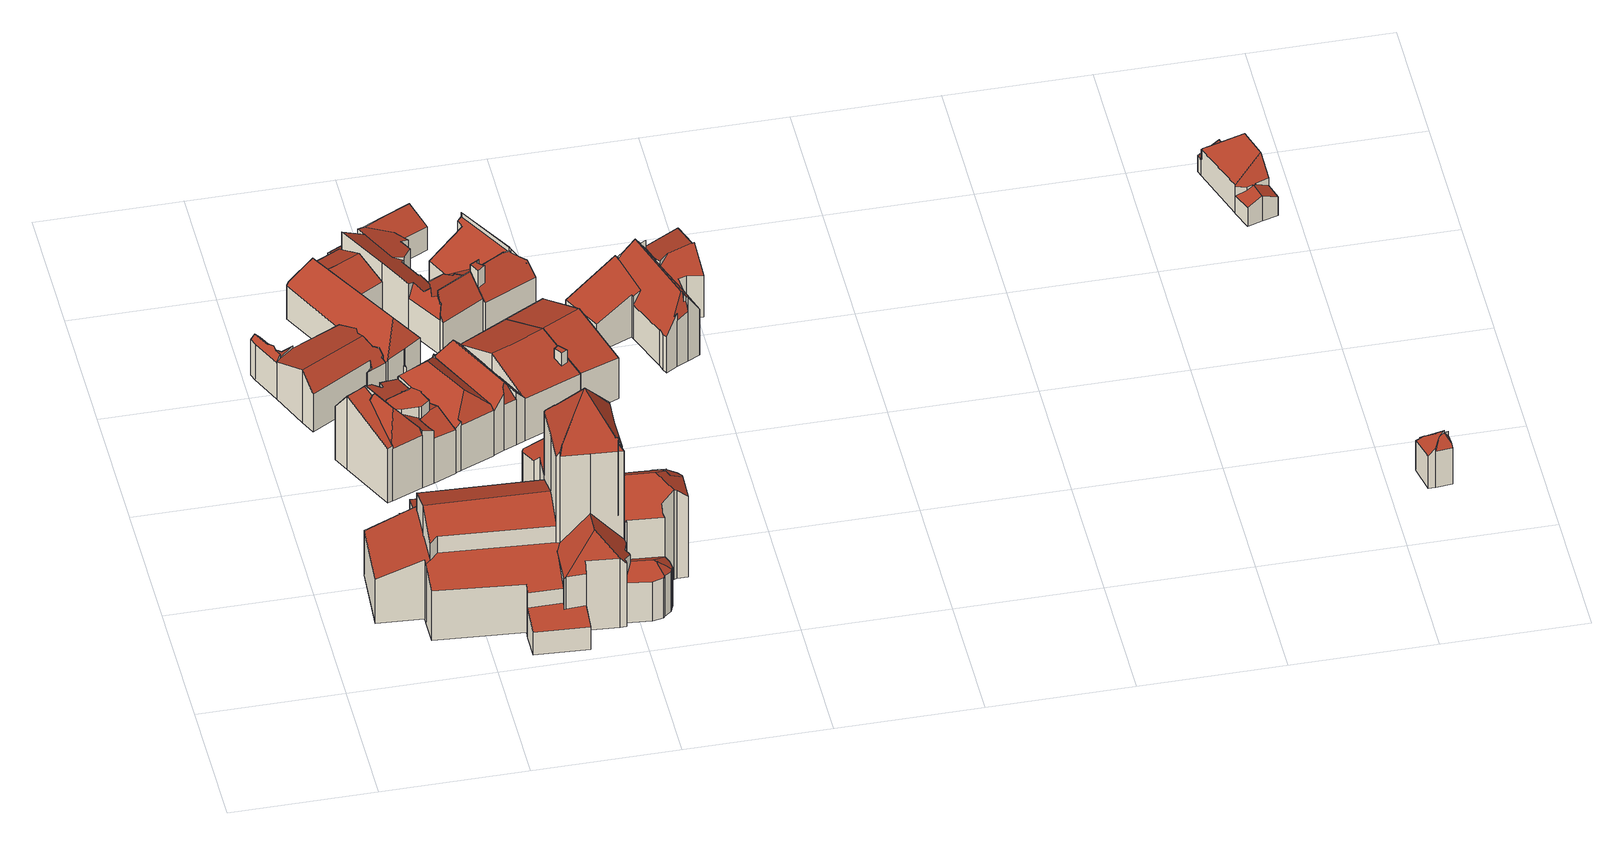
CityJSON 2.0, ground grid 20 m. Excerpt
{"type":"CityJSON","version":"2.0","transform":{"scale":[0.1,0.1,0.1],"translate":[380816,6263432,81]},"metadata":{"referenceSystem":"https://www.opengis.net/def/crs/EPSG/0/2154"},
"CityObjects":{
"building1":{"type":"Building","attributes":{"b3_dak_type":"slanted","b3_h_dak_50p":90.32,"b3_h_dak_70p":91.02,"b3_h_dak_max":92.35,"b3_h_dak_min":88.78,"b3_h_maaiveld":83.17,"b3_kas_warenhuis":false,"b3_reconstructie_onvolledig":false,"b3_rmse_lod12":1.12,"b3_rmse_lod13":1.12,"b3_rmse_lod22":0.188,"b3_val3dity_lod12":"[]","b3_val3dity_lod13":"[]","b3_val3dity_lod22":"[104]","b3_volume_lod12":890.72,"b3_volume_lod13":890.72,"b3_volume_lod22":826.97,"oorspronkelijkbouwjaar":2000},"children":["building1-1"]},
"building1-1":{"type":"BuildingPart","parents":["building1"],"geometry":[{"type":"Solid","lod":"2.2","boundaries":[[[[0,1,2,3,4,5,6,7,8,9,10,11,12,13,14,15,16,17,18]],[[19,20,21]],[[22,16,15,23]],[[24,25,26,27]],[[27,26,18,17,28]],[[29,13,12,30]],[[31,32,33]],[[34,22,33]],[[35,36,32,31,37]],[[23,15,14,38]],[[38,14,13,29]],[[39,10,9,40]],[[41,3,2,20,19]],[[42,4,3,41]],[[43,7,6,44]],[[45,8,7,43]],[[44,6,5,46]],[[47,24,48,49]],[[50,51,52]],[[25,24,47,52]],[[53,0,18,26]],[[40,9,8,45]],[[49,48,36,35]],[[30,12,11,50]],[[51,50,11,10,39]],[[28,17,16,22,34]],[[37,31,54]],[[46,5,4,42]],[[55,56,57]],[[57,56,1,0,53]],[[20,2,1,56]],[[38,29,30,50,52,47,49,35,37,54]],[[28,34,33,32,36,48,24,27]],[[46,42,41,19,21,58,39,40,45,43,44]],[[57,53,26,25,52,51,39,58,55]],[[20,56,55,58,21]],[[38,54,31,33,22,23]]]],"semantics":{"surfaces":[{"type":"GroundSurface"},{"type":"WallSurface","on_footprint_edge":false},{"type":"WallSurface","on_footprint_edge":true},{"type":"RoofSurface"}],"values":[[0,1,2,1,2,2,1,1,1,2,2,2,2,2,2,2,2,1,1,1,2,2,1,2,2,2,1,2,1,2,2,3,3,3,3,3,3]]}}]},
"building2":{"type":"Building","attributes":{"b3_dak_type":"slanted","b3_h_dak_50p":93.06,"b3_h_dak_70p":93.79,"b3_h_dak_max":97.5,"b3_h_dak_min":90.59,"b3_h_maaiveld":83.08,"b3_kas_warenhuis":false,"b3_reconstructie_onvolledig":false,"b3_rmse_lod12":1.65,"b3_rmse_lod13":1.65,"b3_rmse_lod22":0.306,"b3_val3dity_lod12":"[]","b3_val3dity_lod13":"[]","b3_val3dity_lod22":"[104]","b3_volume_lod12":1343.06,"b3_volume_lod13":1343.06,"b3_volume_lod22":1247.99,"oorspronkelijkbouwjaar":2000},"children":["building2-1"]},
"building2-1":{"type":"BuildingPart","parents":["building2"],"geometry":[{"type":"Solid","lod":"2.2","boundaries":[[[[59,60,61,62,63,64,65,66,67,68,69,70,71]],[[72,68,67,73]],[[74,75,76]],[[77,62,61,78]],[[79,63,62,77]],[[80,64,63,79]],[[81,82,83,84]],[[84,83,85,86]],[[87,88,89,90]],[[90,89,91]],[[92,93,94,95]],[[96,97,98]],[[99,96,100,101]],[[86,85,97,96,99]],[[102,60,59,103]],[[104,102,105]],[[78,61,60,102,104]],[[106,103,59,71,107,108]],[[108,107,109,110]],[[107,71,70,111]],[[112,113,114,115]],[[111,70,69,116]],[[117,118,82,81]],[[76,75,119,120]],[[121,87,122]],[[123,124,125]],[[126,103,106]],[[127,128,88,87,121]],[[129,130,65,64,80,131]],[[131,80,132]],[[124,123,132]],[[115,114,93,92]],[[116,69,68,72]],[[73,67,66,133,134]],[[95,94,118,117]],[[110,109,135,136]],[[120,119,137,138]],[[136,135,137]],[[138,137,139,140]],[[140,139,113,112]],[[141,142,130,129]],[[143,144,142,141]],[[134,133,144,143]],[[133,66,65,130]],[[145,128,127]],[[101,100,146]],[[122,87,90,91,105]],[[126,122,105,102,103]],[[116,72,93,114,113]],[[127,147,124,132,80,79,77,148,145]],[[136,137,119,75,126,106,108,110]],[[113,139,137,135,109,107,111,116]],[[134,143,141,129,131,132,123,125,98,97,85,83,82,118,94,93,72,73]],[[133,130,142,144]],[[128,145,148,77,78,104,105,91,89,88]],[[146,100,96,98,125,124,147,127,121,122,126,75,74,149]],[[101,146,149,74,76,120,138,140,112,115,92,95,117,81,84,86,99]]]],"semantics":{"surfaces":[{"type":"GroundSurface"},{"type":"WallSurface","on_footprint_edge":true},{"type":"WallSurface","on_footprint_edge":false},{"type":"RoofSurface"}],"values":[[0,1,2,1,1,1,2,2,2,2,2,2,2,2,1,2,1,1,2,1,2,1,2,2,2,2,2,2,1,2,2,2,1,1,2,2,2,2,2,2,2,2,2,1,2,2,3,3,3,3,3,3,3,3,3,3,3]]}}]},
"building3":{"type":"Building","attributes":{"b3_dak_type":"slanted","b3_h_dak_50p":95.79,"b3_h_dak_70p":97.04,"b3_h_dak_max":114.69,"b3_h_dak_min":86.15,"b3_h_maaiveld":82.4,"b3_kas_warenhuis":false,"b3_reconstructie_onvolledig":false,"b3_rmse_lod12":5.99,"b3_rmse_lod13":1.2,"b3_rmse_lod22":0.113,"b3_val3dity_lod12":"[]","b3_val3dity_lod13":"[]","b3_val3dity_lod22":"[104,201]","b3_volume_lod12":11078.12,"b3_volume_lod13":10370.64,"b3_volume_lod22":9928.83,"oorspronkelijkbouwjaar":2000},"children":["building3-1"]},
"building3-1":{"type":"BuildingPart","parents":["building3"],"geometry":[{"type":"Solid","lod":"2.2","boundaries":[[[[150,151,152,153,154,155,156,157,158,159,160,161,162,163,164,165,166,167,168,169,170,171,172,173,174,175,176,177,178,179,180,181,182,183,184,185,186,187,188,189,190,191,192,193,194,195,196,197,198,199,200,201,202,203,204,205,206,207,208,209,210,211,212,213]],[[214,174,173,215]],[[215,173,172,216]],[[216,172,171,217]],[[218,219,220,221,222]],[[223,169,168,224]],[[225,226,227,228]],[[224,168,167,229]],[[217,171,170,230]],[[230,170,169,223,231]],[[232,233,234,235]],[[236,160,159,237]],[[238,239,240,241]],[[242,155,154,243]],[[244,206,205,245]],[[245,205,204,246,247]],[[247,246,248,249]],[[250,203,202,251]],[[251,202,201,252]],[[253,196,195,254]],[[220,255,256,257,258]],[[246,204,203,250]],[[259,197,196,253]],[[254,195,194,260]],[[261,262,263,264,265]],[[266,189,188,267,268]],[[269,190,189,266]],[[270,177,176,271]],[[272,199,198,273]],[[274,200,199,272]],[[273,198,197,259]],[[252,201,200,274]],[[275,276,277,278]],[[278,279,280]],[[281,282,283,284]],[[260,194,193,285]],[[286,187,186,287]],[[288,289,290,291]],[[231,223,292,293]],[[294,295,296,297]],[[287,186,185,298]],[[298,185,184,299]],[[300,181,180,301]],[[302,182,181,300]],[[303,183,182,302]],[[299,184,183,303]],[[304,305,306]],[[295,284,283,285,307]],[[307,285,193,192,308]],[[308,192,191,309]],[[310,311,312,313]],[[309,191,190,269]],[[314,315,166,165,316]],[[317,318,315,314]],[[319,164,163,320]],[[279,278,277,284,295,294]],[[267,188,187,286]],[[268,267,321,322]],[[313,312,323,324]],[[325,293,292,326,327]],[[327,326,318,317]],[[328,329,330,331]],[[332,333,334]],[[335,333,332]],[[336,151,150,337]],[[338,175,174,214]],[[257,256,339,340]],[[258,257,311,310]],[[341,157,156,342]],[[342,156,155,242]],[[293,325,343]],[[344,210,209,345]],[[346,225,262,261]],[[347,348,255,220,219]],[[349,350,351,219,218]],[[322,321,348,347]],[[316,165,164,319]],[[352,353,233,232]],[[320,163,162,353,352]],[[353,162,161,354]],[[354,161,160,236]],[[291,290,355,356]],[[357,208,207,355]],[[358,213,212,359]],[[229,167,166,315]],[[360,361,282,281]],[[235,234,239,238]],[[249,248,361,360]],[[362,211,210,344]],[[345,209,208,357]],[[301,180,179,363]],[[228,227,364,365,366]],[[331,330,364,227]],[[367,368,369,370]],[[366,365,368,367]],[[243,154,153,371]],[[372,373,374,375]],[[371,153,152,369]],[[376,158,157,341]],[[237,159,158,376]],[[377,372,378]],[[379,380,381,373,372,377]],[[222,221,380,379]],[[356,355,207,206,244]],[[382,383,384,385]],[[289,288,386]],[[359,212,211,362]],[[370,369,152,151,336]],[[306,305,350,349]],[[297,296,351,350]],[[265,264,387]],[[375,374,226,225,346]],[[388,387,389]],[[337,150,213,358]],[[385,384,276,275]],[[271,176,175,338]],[[390,178,177,270]],[[363,179,178,390]],[[340,339,271]],[[264,263,383,382]],[[241,240,329,328]],[[324,323,381,380]],[[285,283,282,272,273,259,253,254,260]],[[308,309,296,295,307]],[[258,310,221,220]],[[229,315,318,326,292,223,224]],[[361,248,246,250,251,252,274,272,282]],[[371,391,334,333,392,342,242,243]],[[374,373,343,325,327,317,393]],[[319,393,317,314,316]],[[376,341,342,392,333,335]],[[237,376,335,332,334,391,240,239,234,233,353,354,236]],[[381,323,312,216,217,230,231,293,343,373]],[[386,344,345,357,355,290,289]],[[359,362,344,386,288,394,358]],[[351,296,309,269,266,268,322,347,219]],[[280,279,294,297,350,305,304,388]],[[329,240,391,371,369,368,365,364,330]],[[388,304,306,349,218,222,379,377,378]],[[388,378,372,375,346,261,265,387]],[[276,384,394,288,291,356,244,245,247,249,360,281,284,277]],[[264,382,385,275,278,280,388,389,387]],[[340,271,338,214,215,216,312,311,257]],[[271,339,256,255,348,321,267,286,287,298,299,303,302,300,301,363,390,270]],[[383,263,262,225,228,366,367,370,336,337,358,394,384]],[[241,328,331,227,226,374,393,319,320,352,232,235,238]],[[324,380,221,310,313]]]],"semantics":{"surfaces":[{"type":"GroundSurface"},{"type":"WallSurface","on_footprint_edge":true},{"type":"WallSurface","on_footprint_edge":false},{"type":"RoofSurface"}],"values":[[0,1,1,1,2,1,2,1,1,1,2,1,2,1,1,1,2,1,1,1,2,1,1,1,2,1,1,1,1,1,1,1,2,2,2,1,1,2,2,2,1,1,1,1,1,1,2,2,1,1,2,1,1,2,1,2,1,2,2,2,2,2,2,2,1,1,2,2,1,1,2,1,2,2,2,2,1,2,1,1,1,2,1,1,1,2,2,2,1,1,1,2,2,2,2,1,2,1,1,1,2,2,2,1,2,2,1,1,2,2,2,2,2,1,2,1,1,1,2,2,2,2,3,3,3,3,3,3,3,3,3,3,3,3,3,3,3,3,3,3,3,3,3,3,3,3,3]]}}]},
"building4":{"type":"Building","attributes":{"b3_dak_type":"slanted","b3_h_dak_50p":90.25,"b3_h_dak_70p":91.17,"b3_h_dak_max":92.96,"b3_h_dak_min":86.11,"b3_h_maaiveld":83.25,"b3_kas_warenhuis":false,"b3_reconstructie_onvolledig":false,"b3_rmse_lod12":1.37,"b3_rmse_lod13":1.3,"b3_rmse_lod22":0.309,"b3_val3dity_lod12":"[]","b3_val3dity_lod13":"[]","b3_val3dity_lod22":"[]","b3_volume_lod12":1236.83,"b3_volume_lod13":1236.67,"b3_volume_lod22":1128.49,"oorspronkelijkbouwjaar":2000},"children":["building4-1"]},
"building4-1":{"type":"BuildingPart","parents":["building4"],"geometry":[{"type":"Solid","lod":"2.2","boundaries":[[[[395,0,396,397,398,399,400,401,402,403,404,405,406,407,408,409,410,411]],[[412,400,399,413]],[[413,399,398,414]],[[415,397,396,416]],[[417,418,419]],[[416,396,0,420]],[[421,414,398,397,415]],[[422,401,400,412]],[[423,411,410,424]],[[425,395,411,423]],[[426,403,402,427]],[[427,402,401,422]],[[420,0,395,425]],[[428,408,407,429]],[[430,409,408,428,431]],[[429,407,406,432]],[[431,428,432,433]],[[433,432,406,405,434]],[[414,421,418]],[[435,404,403,426]],[[434,405,404,435]],[[424,410,409,430]],[[418,417,436]],[[437,421,415]],[[420,425,423,424,438,437,415,416]],[[432,428,429]],[[436,417,419,439,426,427,422]],[[424,430,431,433,434,438]],[[426,439,419,418,421,437,438,434,435]],[[418,436,422,412,413,414]]]],"semantics":{"surfaces":[{"type":"GroundSurface"},{"type":"WallSurface","on_footprint_edge":true},{"type":"WallSurface","on_footprint_edge":false},{"type":"RoofSurface"}],"values":[[0,1,1,1,2,1,1,1,1,1,1,1,1,1,1,1,2,1,2,1,1,1,2,3,3,3,3,3,3,3]]}}]},
"building5":{"type":"Building","attributes":{"b3_dak_type":"slanted","b3_h_dak_50p":92.25,"b3_h_dak_70p":92.86,"b3_h_dak_max":93.95,"b3_h_dak_min":90.97,"b3_h_maaiveld":83.24,"b3_kas_warenhuis":false,"b3_reconstructie_onvolledig":false,"b3_rmse_lod12":0.916,"b3_rmse_lod13":0.916,"b3_rmse_lod22":0.168,"b3_val3dity_lod12":"[]","b3_val3dity_lod13":"[]","b3_val3dity_lod22":"[]","b3_volume_lod12":723.63,"b3_volume_lod13":723.63,"b3_volume_lod22":686.29,"oorspronkelijkbouwjaar":2000},"children":["building5-1"]},
"building5-1":{"type":"BuildingPart","parents":["building5"],"geometry":[{"type":"Solid","lod":"2.2","boundaries":[[[[440,441,442,443,444,445,446,447]],[[448,449,443,442,450]],[[451,444,443,449]],[[452,445,444,451]],[[453,446,445,452]],[[450,442,441,454]],[[455,447,446,453,456]],[[457,440,447,455]],[[454,441,440,457]],[[456,453,458]],[[449,448,459]],[[458,453,452,451,460]],[[449,459,461,460,451]],[[456,458,460,461,457,455]],[[459,448,450,454,457,461]]]],"semantics":{"surfaces":[{"type":"GroundSurface"},{"type":"WallSurface","on_footprint_edge":true},{"type":"WallSurface","on_footprint_edge":false},{"type":"RoofSurface"}],"values":[[0,1,1,1,1,1,1,1,1,2,2,3,3,3,3]]}}]},
"building6":{"type":"Building","attributes":{"b3_dak_type":"slanted","b3_h_dak_50p":92.05,"b3_h_dak_70p":92.79,"b3_h_dak_max":94.16,"b3_h_dak_min":90.69,"b3_h_maaiveld":83.29,"b3_kas_warenhuis":false,"b3_reconstructie_onvolledig":false,"b3_rmse_lod12":1.07,"b3_rmse_lod13":1.07,"b3_rmse_lod22":0.31,"b3_val3dity_lod12":"[]","b3_val3dity_lod13":"[]","b3_val3dity_lod22":"[104]","b3_volume_lod12":613.56,"b3_volume_lod13":613.56,"b3_volume_lod22":571.46,"oorspronkelijkbouwjaar":2000},"children":["building6-1"]},
"building6-1":{"type":"BuildingPart","parents":["building6"],"geometry":[{"type":"Solid","lod":"2.2","boundaries":[[[[462,463,464,465,466,467,468,469]],[[470,462,469,471]],[[472,466,465,473]],[[473,465,464,474,475]],[[475,474,476]],[[477,478,467,466,472]],[[479,468,467,478]],[[478,477,480]],[[471,469,468,479]],[[474,464,463,481]],[[481,482,483]],[[482,481,463,462,470]],[[484,485,479,478,480]],[[485,484,480,477,472,473,475,476,486]],[[481,483,487,486,476,474]],[[482,470,471,479,485,486,487,483]]]],"semantics":{"surfaces":[{"type":"GroundSurface"},{"type":"WallSurface","on_footprint_edge":true},{"type":"WallSurface","on_footprint_edge":false},{"type":"RoofSurface"}],"values":[[0,1,1,1,2,1,1,2,1,1,2,1,3,3,3,3]]}}]},
"building7":{"type":"Building","attributes":{"b3_dak_type":"slanted","b3_h_dak_50p":89.44,"b3_h_dak_70p":90.32,"b3_h_dak_max":92.21,"b3_h_dak_min":85.92,"b3_h_maaiveld":83.34,"b3_kas_warenhuis":false,"b3_reconstructie_onvolledig":false,"b3_rmse_lod12":1.56,"b3_rmse_lod13":1.44,"b3_rmse_lod22":0.159,"b3_val3dity_lod12":"[]","b3_val3dity_lod13":"[]","b3_val3dity_lod22":"[204]","b3_volume_lod12":1148.04,"b3_volume_lod13":1137.77,"b3_volume_lod22":1013.35,"oorspronkelijkbouwjaar":2000},"children":["building7-1"]},
"building7-1":{"type":"BuildingPart","parents":["building7"],"geometry":[{"type":"Solid","lod":"2.2","boundaries":[[[[488,489,490,491,492,493,494,495,496,497,498,499,500,501,502,503,504,505,506,507,508,509,510,511,512,513,514,515,516]],[[517,503,502,518]],[[519,495,494,520]],[[518,502,501,521]],[[522,523,521,524]],[[525,497,496,526]],[[527,508,507,528]],[[529,530,523,522]],[[530,506,505,531]],[[532,510,509,533]],[[531,505,504,534]],[[533,509,508,527]],[[534,504,503,517]],[[535,536,498,497,525]],[[537,499,498,536]],[[538,537,539]],[[540,500,499,537,538]],[[541,513,512,542,543]],[[544,511,510,532]],[[526,496,495,519,545]],[[545,519,546,547]],[[520,494,493,548]],[[528,507,506,530,529]],[[543,542,549]],[[542,512,511,544]],[[524,521,501,500,540]],[[548,493,492,550,551]],[[552,553,554]],[[553,552,555]],[[547,546,556,557]],[[558,559,536,535]],[[557,556,559,558]],[[560,488,516,561]],[[561,562,563]],[[564,515,514,565]],[[566,567,568,569,570]],[[570,569,490,489,571]],[[565,514,513,541]],[[550,492,491,572]],[[572,491,490,569]],[[571,489,488,560]],[[562,561,516,515,564]],[[567,566,573]],[[551,550,568,567]],[[534,517,518,521,523,530,531]],[[542,544,532,533,527,528,549]],[[559,556,546,555,552,554,539,537,536]],[[557,558,535,525,526,545,547]],[[573,553,555,546,519,520,548,551,567]],[[562,564,565,541,543,549,528,529,522,563]],[[568,550,572,569]],[[553,573,566,570,571,560,561,563,522,524,540,538,539,554]]]],"semantics":{"surfaces":[{"type":"GroundSurface"},{"type":"WallSurface","on_footprint_edge":true},{"type":"WallSurface","on_footprint_edge":false},{"type":"RoofSurface"}],"values":[[0,1,1,1,2,1,1,2,1,1,1,1,1,1,1,2,1,1,1,1,2,1,1,2,1,1,1,2,2,2,2,2,1,2,1,2,1,1,1,1,1,1,2,2,3,3,3,3,3,3,3,3]]}}]},
"building8":{"type":"Building","attributes":{"b3_dak_type":"slanted","b3_h_dak_50p":91.97,"b3_h_dak_70p":92.6,"b3_h_dak_max":93.6,"b3_h_dak_min":90.4,"b3_h_maaiveld":83.33,"b3_kas_warenhuis":false,"b3_reconstructie_onvolledig":false,"b3_rmse_lod12":1.11,"b3_rmse_lod13":1.11,"b3_rmse_lod22":0.126,"b3_val3dity_lod12":"[]","b3_val3dity_lod13":"[]","b3_val3dity_lod22":"[]","b3_volume_lod12":1091.9,"b3_volume_lod13":1091.9,"b3_volume_lod22":1019.92,"oorspronkelijkbouwjaar":2000},"children":["building8-1"]},
"building8-1":{"type":"BuildingPart","parents":["building8"],"geometry":[{"type":"Solid","lod":"2.2","boundaries":[[[[574,469,575,576,577,462]],[[578,576,575,579]],[[580,577,576,578]],[[581,582,583,584]],[[585,462,577,580]],[[579,575,469,586]],[[586,469,574,587]],[[587,574,462,585]],[[588,589,582,581]],[[590,591,589,588]],[[584,583,591,590]],[[586,587,592,578,579]],[[587,585,580,578,592],[591,583,582,589]],[[584,590,588,581]]]],"semantics":{"surfaces":[{"type":"GroundSurface"},{"type":"WallSurface","on_footprint_edge":true},{"type":"WallSurface","on_footprint_edge":false},{"type":"RoofSurface"}],"values":[[0,1,1,2,1,1,1,1,2,2,2,3,3,3]]}}]},
"building9":{"type":"Building","attributes":{"b3_dak_type":"slanted","b3_h_dak_50p":90.54,"b3_h_dak_70p":91.14,"b3_h_dak_max":93.42,"b3_h_dak_min":86.59,"b3_h_maaiveld":83.39,"b3_kas_warenhuis":false,"b3_reconstructie_onvolledig":false,"b3_rmse_lod12":1.14,"b3_rmse_lod13":1.08,"b3_rmse_lod22":0.085,"b3_val3dity_lod12":"[]","b3_val3dity_lod13":"[]","b3_val3dity_lod22":"[]","b3_volume_lod12":759.71,"b3_volume_lod13":756.05,"b3_volume_lod22":710.04,"oorspronkelijkbouwjaar":2000},"children":["building9-1"]},
"building9-1":{"type":"BuildingPart","parents":["building9"],"geometry":[{"type":"Solid","lod":"2.2","boundaries":[[[[593,594,595,596,597,598,599,600,601,602,603,604,605,606,607,608]],[[609,610,611]],[[612,605,604,613]],[[614,615,616,617]],[[618,619,616,615]],[[620,603,602,621]],[[622,606,605,612]],[[623,613,604,603,620]],[[621,602,601,624]],[[624,601,600,625]],[[625,600,599,548]],[[626,598,597,627]],[[548,599,598,626]],[[627,597,596,545]],[[628,607,606,622]],[[629,609,545,630]],[[631,632,633,634]],[[634,633,635,636]],[[630,545,596,595,632,631]],[[637,618,638,639]],[[615,614,611]],[[640,593,608,641,642]],[[643,628,644,645,646]],[[646,645,619,618,637]],[[632,595,594,647]],[[636,635,610,609,629]],[[641,608,607,628,643]],[[642,641,648]],[[639,638,648]],[[645,644,613,623]],[[647,594,593,640]],[[649,625,548,626,627,650]],[[617,649,650,627,545,609,611,614]],[[636,629,630,631,634]],[[639,648,641,643,646,637]],[[645,623,620,621,624,625,649,617,616,619]],[[613,644,628,622,612]],[[647,640,642,648,638,618,615,611,610,635,633,632]]]],"semantics":{"surfaces":[{"type":"GroundSurface"},{"type":"WallSurface","on_footprint_edge":false},{"type":"WallSurface","on_footprint_edge":true},{"type":"RoofSurface"}],"values":[[0,1,2,1,1,2,2,2,2,2,2,2,2,2,2,1,1,1,2,1,1,2,1,1,2,1,2,1,1,1,2,3,3,3,3,3,3,3]]}}]},
"building10":{"type":"Building","attributes":{"b3_dak_type":"slanted","b3_h_dak_50p":91.93,"b3_h_dak_70p":92.52,"b3_h_dak_max":93.5,"b3_h_dak_min":90.21,"b3_h_maaiveld":83.4,"b3_kas_warenhuis":false,"b3_reconstructie_onvolledig":false,"b3_rmse_lod12":1.08,"b3_rmse_lod13":1.08,"b3_rmse_lod22":0.151,"b3_val3dity_lod12":"[]","b3_val3dity_lod13":"[]","b3_val3dity_lod22":"[]","b3_volume_lod12":830.34,"b3_volume_lod13":830.34,"b3_volume_lod22":775.95,"oorspronkelijkbouwjaar":2000},"children":["building10-1"]},
"building10-1":{"type":"BuildingPart","parents":["building10"],"geometry":[{"type":"Solid","lod":"2.2","boundaries":[[[[651,652,653,654,655,656,657]],[[658,651,657,579]],[[659,656,655,660]],[[660,655,654,661]],[[661,654,653,662]],[[579,657,656,659]],[[662,653,652,663]],[[663,652,651,658]],[[661,662,659,660]],[[663,658,579,659,662]]]],"semantics":{"surfaces":[{"type":"GroundSurface"},{"type":"WallSurface","on_footprint_edge":true},{"type":"RoofSurface"}],"values":[[0,1,1,1,1,1,1,1,2,2]]}}]},
"building11":{"type":"Building","attributes":{"b3_dak_type":"slanted","b3_h_dak_50p":91.42,"b3_h_dak_70p":92.2,"b3_h_dak_max":94.92,"b3_h_dak_min":85.46,"b3_h_maaiveld":83.48,"b3_kas_warenhuis":false,"b3_reconstructie_onvolledig":false,"b3_rmse_lod12":1.76,"b3_rmse_lod13":1.63,"b3_rmse_lod22":0.243,"b3_val3dity_lod12":"[]","b3_val3dity_lod13":"[]","b3_val3dity_lod22":"[204]","b3_volume_lod12":1530.9,"b3_volume_lod13":1514.15,"b3_volume_lod22":1402.27,"oorspronkelijkbouwjaar":2000},"children":["building11-1"]},
"building11-1":{"type":"BuildingPart","parents":["building11"],"geometry":[{"type":"Solid","lod":"2.2","boundaries":[[[[664,665,666,667,668,669,670,671,672,673,674,675,676,677,678,679,680,681,682,683,684]],[[685,686,687,688]],[[688,687,689]],[[690,665,664,691]],[[692,666,665,690]],[[693,694,695]],[[686,685,696]],[[697,693,696]],[[698,682,681,699]],[[700,678,677,701]],[[702,670,669,703,704]],[[705,675,674,706]],[[707,676,675,705]],[[701,677,676,707]],[[694,693,697,708]],[[704,703,708]],[[709,710,679,678,700]],[[711,712,710,709]],[[713,680,679,710]],[[703,669,668,714]],[[715,716,717]],[[718,719,720]],[[716,715,720]],[[721,683,682,698]],[[722,713,723]],[[714,668,667,718]],[[719,718,667,666,692]],[[691,664,684,724,725]],[[725,724,726]],[[724,684,683,727]],[[728,729,730]],[[731,732,730]],[[733,734,735,736]],[[737,738,734,733]],[[736,735,671,670,702]],[[739,672,671,735]],[[729,728,712,711]],[[699,681,680,713,722]],[[706,674,673,738,737]],[[738,673,672,739]],[[732,731,740]],[[727,683,721]],[[736,702,704,708,697,696,685,688,689,733]],[[712,728,730,732,723,713,710]],[[738,739,735,734]],[[701,741,687,686,696,693,695,740,731,730,729,711,709,700]],[[726,716,720,719,692,690,691,725]],[[687,741,701,707,705,706,737,733,689]],[[740,695,694,708,703,714,718,720,715,717]],[[727,721,698,699,722,723,732,740,717,716,726,724]]]],"semantics":{"surfaces":[{"type":"GroundSurface"},{"type":"WallSurface","on_footprint_edge":false},{"type":"WallSurface","on_footprint_edge":true},{"type":"RoofSurface"}],"values":[[0,1,1,2,2,1,1,1,2,2,2,2,2,2,1,1,2,1,2,2,1,1,1,2,1,2,2,2,1,2,1,1,1,1,2,2,1,2,2,2,1,2,3,3,3,3,3,3,3,3]]}}]},
"building12":{"type":"Building","attributes":{"b3_dak_type":"slanted","b3_h_dak_50p":87.54,"b3_h_dak_70p":88.05,"b3_h_dak_max":89.43,"b3_h_dak_min":86.58,"b3_h_maaiveld":81.26,"b3_kas_warenhuis":false,"b3_reconstructie_onvolledig":false,"b3_rmse_lod12":0.816,"b3_rmse_lod13":0.816,"b3_rmse_lod22":0.0898,"b3_val3dity_lod12":"[]","b3_val3dity_lod13":"[]","b3_val3dity_lod22":"[204]","b3_volume_lod12":85.28,"b3_volume_lod13":85.28,"b3_volume_lod22":81.55,"oorspronkelijkbouwjaar":2000},"children":["building12-1"]},
"building12-1":{"type":"BuildingPart","parents":["building12"],"geometry":[{"type":"Solid","lod":"2.2","boundaries":[[[[742,743,744,745,746,747,748,749,750]],[[751,747,746,752]],[[752,753,754]],[[755,749,748,756]],[[757,755,758]],[[756,748,747,751]],[[759,760,761]],[[753,752,746,745,762]],[[763,750,749,755,757]],[[761,760,764]],[[762,745,744,765]],[[765,744,743,766]],[[767,742,750,763]],[[766,743,742,767]],[[759,758,755,756,751,760]],[[760,751,752,754]],[[766,764,760,754,753,762,765]],[[766,767,763,757,758,759,761,764]]]],"semantics":{"surfaces":[{"type":"GroundSurface"},{"type":"WallSurface","on_footprint_edge":true},{"type":"WallSurface","on_footprint_edge":false},{"type":"RoofSurface"}],"values":[[0,1,2,1,2,1,2,1,1,2,1,1,1,1,3,3,3,3]]}}]},
"building13":{"type":"Building","attributes":{"b3_dak_type":"slanted","b3_h_dak_50p":88.08,"b3_h_dak_70p":88.64,"b3_h_dak_max":90.26,"b3_h_dak_min":85.99,"b3_h_maaiveld":83,"b3_kas_warenhuis":false,"b3_reconstructie_onvolledig":false,"b3_rmse_lod12":1.25,"b3_rmse_lod13":1.25,"b3_rmse_lod22":0.0584,"b3_val3dity_lod12":"[]","b3_val3dity_lod13":"[]","b3_val3dity_lod22":"[201]","b3_volume_lod12":342.75,"b3_volume_lod13":342.75,"b3_volume_lod22":302.74,"oorspronkelijkbouwjaar":2000},"children":["building13-1"]},
"building13-1":{"type":"BuildingPart","parents":["building13"],"geometry":[{"type":"Solid","lod":"2.2","boundaries":[[[[768,769,770,771,772,773,774,775,776,777,778,779]],[[780,781,772,771,782]],[[783,784,781,780]],[[785,776,775,786]],[[787,773,772,781]],[[782,771,770,788]],[[788,770,769,789]],[[786,775,774,790]],[[790,774,773,787]],[[791,792,793,794]],[[795,796,797]],[[797,798,799]],[[799,798,768,779,800]],[[784,783,801]],[[802,777,776,785,803]],[[803,785,804,805]],[[794,778,777,802]],[[806,807,801]],[[796,795,792,791]],[[793,778,794]],[[800,779,778,793]],[[789,769,768,798]],[[805,804,807,806]],[[790,787,781,784,801]],[[807,804,785,786,790,801]],[[794,802,782,788,791]],[[800,793,792,795,797,799]],[[789,798,797,796,791,788]],[[805,806,801,783,780,782,802,803]]]],"semantics":{"surfaces":[{"type":"GroundSurface"},{"type":"WallSurface","on_footprint_edge":true},{"type":"WallSurface","on_footprint_edge":false},{"type":"RoofSurface"}],"values":[[0,1,2,1,1,1,1,1,1,2,2,2,1,2,1,2,1,2,2,1,1,1,2,3,3,3,3,3,3]]}}]}
},
"vertices":[
[125,627,22],[141,598,22],[163,560,22],[167,554,22],[165,552,22],[169,548,22],[141,532,22],[149,539,22],[148,545,22],[62,495,22],[53,515,22],[30,569,22],[11,612,22],[7,623,22],[13,626,22],[21,631,22],[36,600,22],[41,591,22],[57,598,22],[163,560,93],[163,560,81],[154,560,97],[36,600,77],[21,631,77],[36,576,85],[36,576,84],[57,598,79],[57,598,83],[41,591,82],[7,623,82],[11,612,82],[30,594,88],[30,594,79],[35,600,78],[36,600,78],[31,592,93],[31,592,80],[30,594,92],[13,626,88],[53,515,112],[62,495,86],[167,554,84],[165,552,83],[149,539,79],[141,532,77],[148,545,86],[169,548,76],[36,576,91],[32,585,82],[32,585,91],[30,569,83],[30,569,85],[31,570,85],[125,627,83],[23,603,90],[139,582,104],[141,598,85],[141,598,98],[143,566,111],
[177,358,21],[134,341,21],[127,338,21],[90,414,21],[79,437,21],[124,463,21],[134,469,21],[146,476,21],[173,491,21],[195,441,21],[209,412,21],[225,377,21],[193,364,21],[195,441,97],[173,491,96],[150,395,128],[157,395,119],[157,395,127],[90,414,146],[127,338,113],[79,437,111],[124,463,111],[169,430,127],[169,430,107],[165,430,109],[165,430,127],[166,429,109],[166,429,127],[125,408,149],[125,408,140],[122,409,140],[122,409,146],[118,407,140],[190,426,126],[190,426,102],[179,436,103],[179,436,126],[144,419,120],[144,419,118],[145,422,117],[144,419,127],[143,418,122],[143,418,127],[134,341,109],[177,358,110],[134,341,114],[133,345,115],[177,358,119],[193,364,97],[193,364,110],[188,371,100],[188,371,111],[225,377,95],[196,406,127],[196,406,109],[189,424,102],[189,424,126],[209,412,109],[176,433,127],[176,433,105],[180,395,108],[180,395,127],[125,408,150],[142,375,149],[121,444,120],[121,444,131],[133,444,116],[174,364,119],[116,425,150],[116,425,147],[134,469,112],[134,469,99],[124,463,116],[126,459,116],[146,476,99],[146,476,107],[180,391,107],[180,391,109],[183,394,108],[183,394,127],[196,405,109],[196,405,127],[146,463,109],[146,463,106],[148,465,108],[148,465,106],[114,426,148],[140,414,127],[121,443,132],[105,421,147],[144,406,127],
[439,108,14],[438,99,14],[440,93,14],[440,91,14],[444,82,14],[445,69,14],[443,64,14],[441,59,14],[431,51,14],[429,48,14],[414,46,14],[379,49,14],[379,47,14],[379,42,14],[370,42,14],[325,45,14],[324,36,14],[324,7,14],[249,12,14],[249,46,14],[250,57,14],[127,67,14],[127,101,14],[127,111,14],[63,116,14],[69,213,14],[118,214,14],[116,215,14],[136,214,14],[139,258,14],[140,258,14],[222,255,14],[249,252,14],[249,258,14],[250,259,14],[267,254,14],[268,253,14],[288,251,14],[288,260,14],[288,262,14],[290,266,14],[351,257,14],[351,260,14],[392,258,14],[399,257,14],[404,251,14],[424,246,14],[445,248,14],[449,246,14],[447,242,14],[455,241,14],[460,230,14],[457,212,14],[449,196,14],[449,194,14],[451,188,14],[460,183,14],[461,183,14],[474,177,14],[479,168,14],[478,160,14],[477,121,14],[462,122,14],[458,120,14],[63,116,88],[127,111,114],[127,101,115],[127,67,98],[303,196,264],[303,196,155],[303,196,148],[301,148,169],[301,148,265],[249,46,65],[249,12,52],[387,97,146],[387,97,115],[388,96,114],[388,96,145],[324,7,52],[250,57,96],[249,46,91],[378,47,122],[378,47,81],[378,49,82],[378,49,122],[414,46,80],[429,48,82],[389,69,111],[389,69,97],[389,71,98],[389,71,111],[445,69,80],[444,82,79],[460,183,148],[451,188,145],[449,194,96],[449,194,140],[445,195,99],[445,195,140],[449,196,96],[457,212,84],[460,230,74],[424,246,78],[404,251,77],[303,196,111],[137,207,111],[137,207,117],[137,207,146],[445,248,75],[399,257,73],[381,103,274],[381,103,151],[382,107,154],[382,107,274],[382,107,281],[288,262,143],[288,260,88],[288,260,143],[290,266,144],[116,215,108],[118,214,109],[447,242,79],[449,246,76],[455,241,73],[385,153,273],[385,153,176],[387,184,152],[387,184,272],[387,184,274],[363,161,312],[426,187,147],[426,187,116],[387,190,118],[387,190,147],[392,258,74],[288,251,91],[268,253,91],[455,156,169],[455,156,164],[452,161,163],[452,161,165],[296,45,66],[296,45,91],[387,190,265],[387,190,158],[348,193,181],[348,193,264],[267,254,91],[250,259,89],[222,255,91],[140,258,92],[249,252,92],[249,258,90],[315,182,284],[314,184,280],[314,184,283],[392,258,158],[351,260,182],[351,257,182],[135,156,168],[135,156,117],[133,105,117],[133,105,145],[324,36,118],[324,36,64],[325,45,132],[298,36,117],[298,36,63],[370,42,131],[379,42,121],[297,234,97],[297,234,149],[144,113,121],[144,113,149],[296,45,114],[295,36,63],[295,36,114],[383,72,118],[383,72,99],[388,89,86],[388,89,113],[425,67,95],[425,67,94],[423,67,95],[424,65,94],[438,99,149],[439,108,156],[69,213,89],[138,214,108],[138,214,117],[441,59,81],[443,64,82],[298,92,115],[478,160,151],[479,168,147],[387,97,264],[305,232,155],[305,232,98],[305,195,267],[305,195,264],[305,195,155],[379,47,121],[379,47,81],[379,49,82],[461,183,148],[461,183,149],[474,177,145],[458,120,166],[462,122,163],[441,186,147],[441,186,105],[477,121,151],[139,258,92],[388,96,81],[390,95,82],[390,95,144],[390,97,146],[390,97,80],[440,93,79],[440,93,145],[440,91,80],[304,102,266],[304,102,120],[343,100,164],[343,100,265],[431,51,83],[304,102,273],[308,110,279],[299,103,265],[299,103,148],[299,103,120],[387,107,264],[387,107,154],[385,144,183],[385,144,271],[459,149,166],[378,108,280],[346,146,338],[378,108,281],[136,214,108],[420,69,97],[437,65,86],[342,66,164],[438,141,182],
[170,547,22],[76,722,22],[78,723,22],[126,750,22],[120,762,22],[158,782,22],[177,746,22],[199,707,22],[167,689,22],[163,687,22],[221,578,22],[198,564,22],[199,561,22],[196,563,22],[173,549,22],[172,549,22],[172,548,22],[158,782,76],[120,762,76],[126,750,82],[78,723,83],[76,722,79],[131,724,95],[131,724,94],[131,722,95],[125,627,75],[126,750,83],[177,746,95],[172,548,79],[172,549,80],[170,547,77],[167,689,75],[199,707,75],[196,563,54],[199,561,52],[173,549,79],[196,563,81],[198,564,54],[198,564,81],[221,578,84],[163,687,81],[144,729,95],[110,722,119],[187,584,119],[140,714,90],
[174,489,22],[173,491,22],[224,519,22],[227,513,22],[277,406,22],[280,400,22],[233,380,22],[225,377,22],[227,513,107],[227,513,104],[224,519,99],[277,406,106],[280,400,99],[233,380,99],[173,491,99],[225,377,97],[233,380,105],[174,489,102],[230,385,105],[220,503,113],[244,413,129],[210,480,129],
[325,419,23],[313,414,23],[295,407,23],[280,400,23],[224,519,23],[227,521,23],[264,541,23],[266,542,23],[325,419,96],[266,542,96],[224,519,97],[280,400,96],[295,407,100],[295,407,118],[295,415,123],[227,521,103],[227,521,98],[264,541,99],[229,519,103],[313,414,100],[313,414,112],[302,418,123],[239,517,114],[251,515,128],[298,418,128],[300,418,125],
[231,736,23],[246,706,23],[249,708,23],[272,718,23],[279,706,23],[288,688,23],[291,691,23],[305,662,23],[317,639,23],[257,603,23],[254,609,23],[224,662,23],[199,707,23],[160,777,23],[158,782,23],[147,801,23],[181,818,23],[187,808,23],[188,809,23],[197,814,23],[224,829,23],[265,850,23],[282,817,23],[249,800,23],[246,797,23],[251,791,23],[240,785,23],[249,768,23],[236,744,23],[147,801,55],[158,782,70],[305,662,103],[291,691,86],[160,777,74],[195,796,82],[195,796,73],[160,777,108],[257,603,82],[317,639,82],[224,829,78],[197,814,79],[188,809,82],[188,809,63],[187,808,63],[282,817,62],[265,850,77],[181,818,56],[254,609,90],[254,609,82],[224,662,80],[224,662,105],[232,671,98],[199,707,107],[251,791,67],[246,797,62],[246,797,67],[249,800,63],[305,662,112],[256,633,103],[256,633,112],[288,688,86],[236,808,68],[279,706,56],[279,706,75],[250,648,105],[250,648,94],[242,652,97],[249,640,97],[257,624,97],[257,624,103],[258,621,99],[258,621,97],[231,736,79],[236,744,74],[236,744,79],[220,742,84],[249,768,71],[240,785,71],[254,695,78],[254,695,74],[254,695,55],[249,708,50],[249,708,77],[246,706,79],[272,718,50],[257,686,78],
[295,481,23],[335,581,23],[370,516,23],[406,453,23],[370,516,125],[335,581,93],[406,453,94],[384,465,124],[384,465,102],[392,469,103],[392,469,124],[325,419,95],[266,542,95],[295,481,125],[376,475,124],[376,475,108],[382,480,124],[382,480,109],[324,494,125],
[394,672,24],[319,635,24],[313,648,24],[305,662,24],[301,671,24],[291,691,24],[288,688,24],[281,701,24],[266,732,24],[269,734,24],[316,761,24],[312,772,24],[311,775,24],[330,789,24],[332,784,24],[386,688,24],[318,669,112],[318,669,110],[343,684,111],[311,775,56],[312,772,56],[355,690,112],[355,690,111],[355,690,104],[353,695,104],[363,693,111],[363,693,108],[316,761,103],[269,734,79],[330,789,59],[312,772,104],[266,732,78],[281,701,77],[291,691,85],[301,671,98],[332,784,59],[318,669,124],[305,662,123],[313,648,123],[313,648,94],[323,655,95],[323,655,124],[314,664,107],[314,664,123],[363,693,117],[365,692,108],[365,692,114],[394,672,77],[386,688,88],[386,688,95],[332,784,87],[318,776,57],[318,776,107],[318,776,114],[319,635,78],[374,690,102],[330,690,94],[319,683,96],
[390,611,24],[391,610,24],[424,546,24],[461,475,24],[406,453,24],[370,517,24],[335,581,24],[390,611,93],[370,517,124],[406,453,95],[461,475,93],[424,546,124],[391,610,93],
[503,590,25],[452,568,25],[423,624,25],[496,659,25],[519,669,25],[533,678,25],[590,713,25],[590,711,25],[596,715,25],[599,654,25],[602,609,25],[580,610,25],[568,607,25],[571,591,25],[581,537,25],[564,528,25],[548,520,25],[532,511,25],[529,517,25],[526,527,25],[504,587,25],[544,632,114],[544,632,112],[548,625,108],[548,625,117],[561,641,114],[452,568,74],[503,590,96],[423,624,74],[537,663,108],[537,663,122],[529,661,120],[542,641,111],[537,663,102],[529,517,85],[532,511,86],[581,537,102],[571,591,91],[590,713,92],[533,678,82],[533,678,95],[580,610,98],[602,609,96],[568,607,98],[534,672,98],[564,528,132],[564,528,109],[562,533,132],[562,533,123],[548,520,103],[519,669,89],[498,651,112],[498,651,107],[505,652,117],[496,659,92],[496,659,107],[498,653,107],[526,527,86],[548,520,115],[544,521,110],[504,587,82],[504,587,96],[515,591,101],[526,527,85],[559,532,124],[559,532,137],[558,537,137],[557,537,137],[557,537,138],[596,653,115],[596,653,46],[590,711,45],[590,711,93],[599,654,115],[599,654,46],[596,715,46],[520,649,139],[556,613,102],
[1442,145,3],[1452,140,3],[1448,149,3],[1477,141,3],[1480,123,3],[1482,112,3],[1483,108,3],[1460,106,3],[1450,106,3],[1482,112,70],[1480,123,73],[1480,123,80],[1474,120,82],[1460,106,64],[1483,108,64],[1460,106,69],[1465,114,75],[1468,117,79],[1474,119,83],[1474,119,86],[1477,141,62],[1450,106,57],[1455,136,67],[1448,149,54],[1452,140,63],[1442,145,53],
[1317,772,20],[1336,777,20],[1345,745,20],[1357,703,20],[1363,681,20],[1370,657,20],[1348,651,20],[1327,644,20],[1317,672,20],[1317,673,20],[1290,755,20],[1287,764,20],[1363,681,65],[1363,681,52],[1357,703,91],[1345,676,63],[1345,676,61],[1317,672,50],[1327,644,51],[1370,657,51],[1345,745,90],[1336,777,54],[1348,651,62],[1292,756,65],[1292,756,48],[1290,755,47],[1290,755,64],[1314,761,59],[1314,761,65],[1319,765,62],[1317,772,54],[1317,772,62],[1287,764,47],[1342,674,62],[1317,673,68],[1317,672,66],[1332,672,57],[1332,672,62],[1340,674,63],[1340,674,61]
]}
